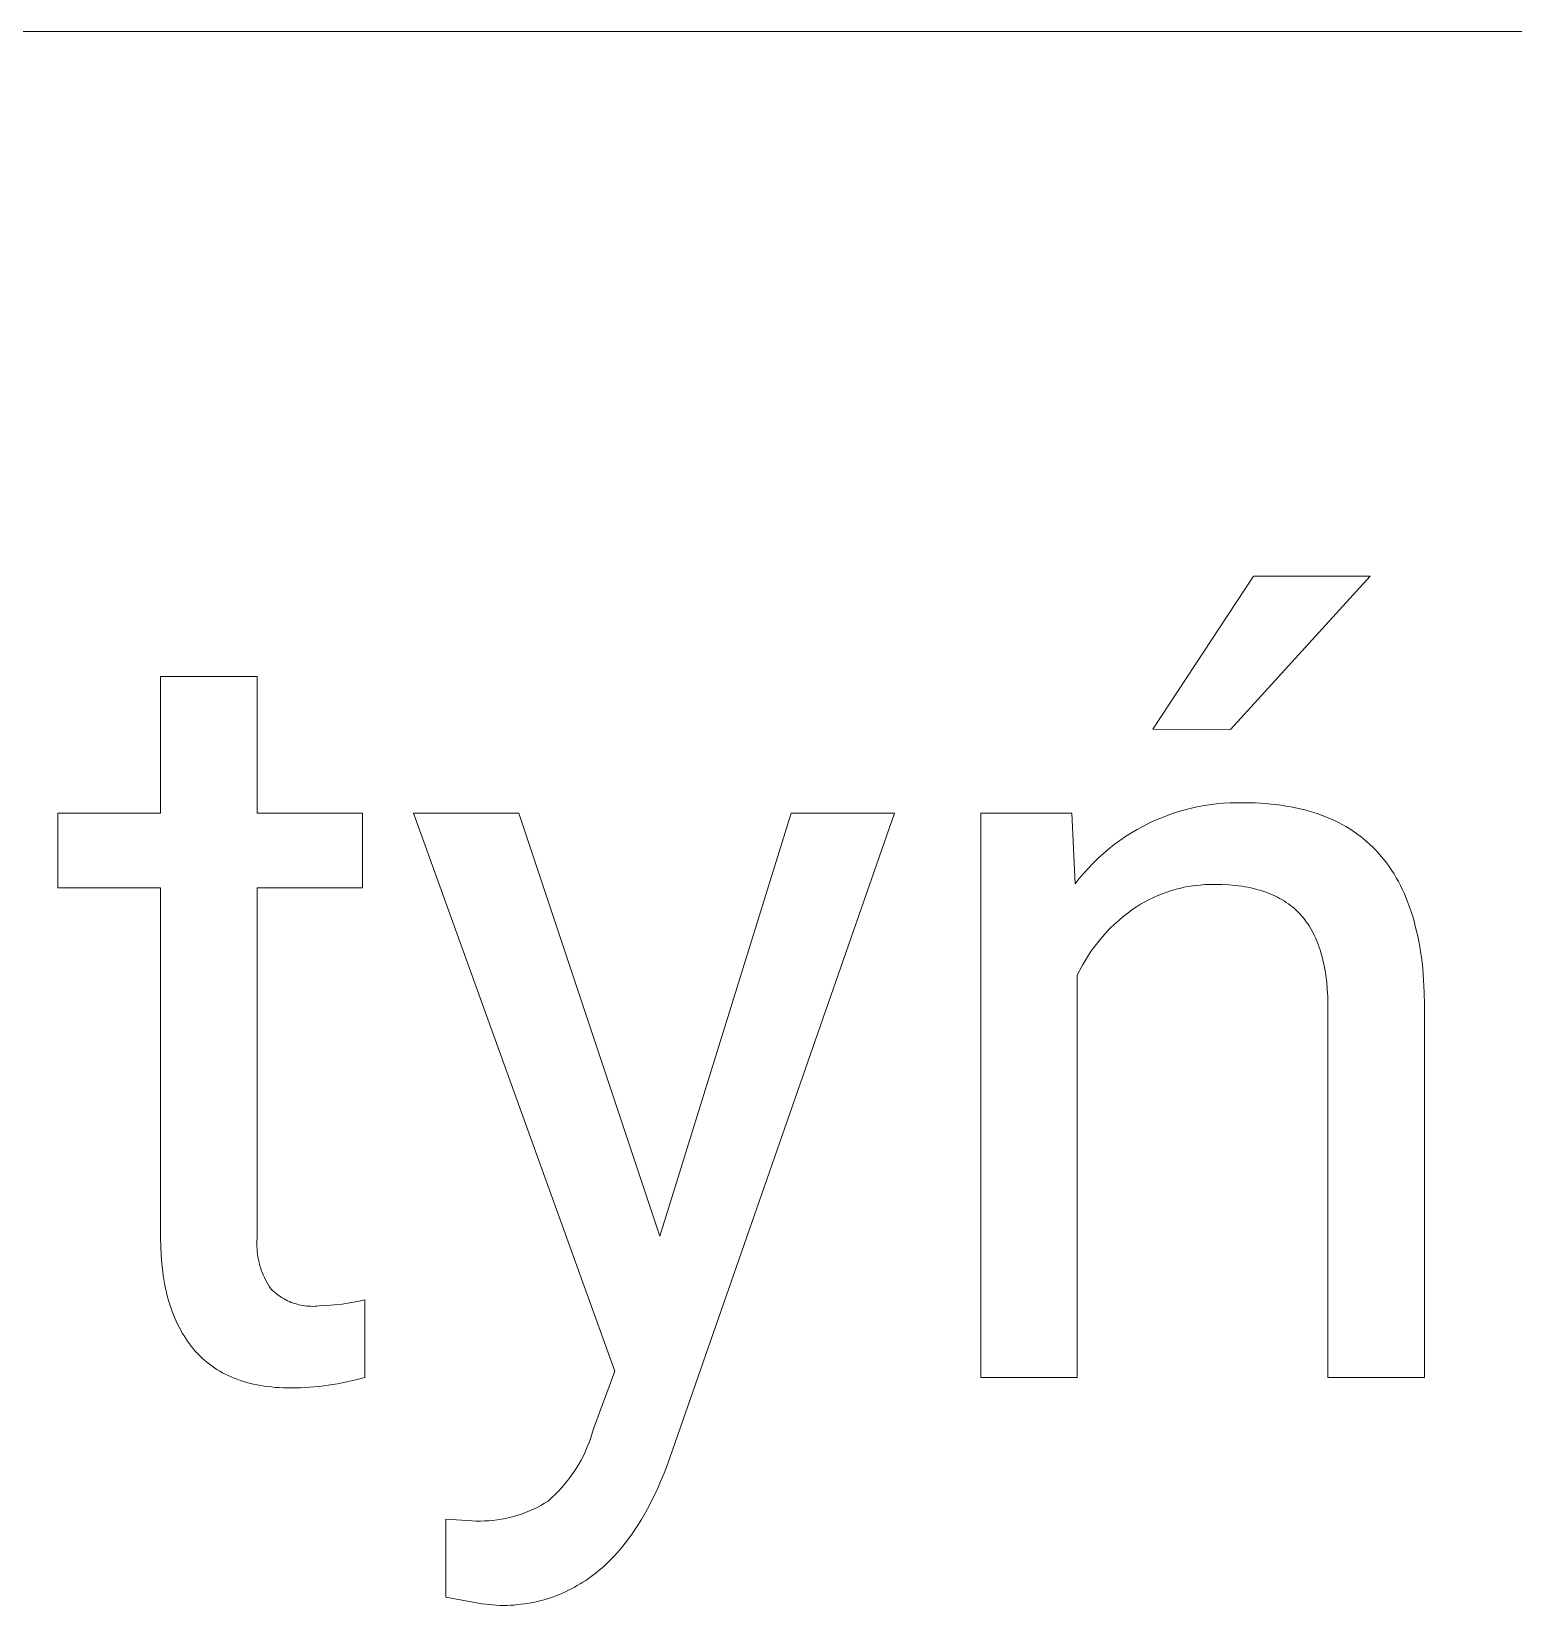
# Model space of a CAD drawing. Header units: millimetres. Extents: x 4001 to 9794, y -321 to 3726.
# Drawn here: x 8723.1 to 8830.2, y 212.5 to 326.2 of the extents above; entities that cross this region are included whole.
import ezdxf

# ---------------------------------------------------------------- set-up
doc = ezdxf.new("R2010")
doc.units = ezdxf.units.MM
doc.header["$MEASUREMENT"] = 0
doc.layers.add('Domyślny', color=7, linetype='Continuous', true_color=0x000000)

msp = doc.modelspace()

# ---------------------------------------------------------------- linework, layer by layer
at = {"layer": 'Domyślny', "color": 18, "lineweight": 15, "true_color": 0x000000}
for p, q in [((9788.8, 326.17), (7605.14, 326.17)), ((8804.09, 275.77), (8811.36, 286.82)), ((8819.79, 286.82), (8809.7, 275.75)), ((8811.36, 286.82), (8819.79, 286.82)), ((8732.44, 269.71), (8732.44, 279.59)), ((8732.44, 279.59), (8739.4, 279.59)), ((8739.4, 279.59), (8739.4, 269.71)), ((8809.7, 275.75), (8804.09, 275.77)), ((8725.01, 264.33), (8725.01, 269.71)), ((8725.01, 269.71), (8732.44, 269.71)), ((8739.4, 269.71), (8747.02, 269.71)), ((8747.02, 269.71), (8747.02, 264.33)), ((8765.25, 229.4), (8750.7, 269.72)), ((8750.7, 269.72), (8758.32, 269.72)), ((8758.32, 269.72), (8768.49, 239.16)), ((8768.49, 239.16), (8777.98, 269.72)), ((8785.44, 269.72), (8769.05, 222.67)), ((8777.98, 269.72), (8785.44, 269.72)), ((8791.67, 228.95), (8791.67, 269.71)), ((8791.67, 269.71), (8798.24, 269.71)), ((8798.24, 269.71), (8798.48, 264.6)), ((8804.79, 269.41), (8805.26, 269.59)), ((8805.26, 269.59), (8805.74, 269.75)), ((8805.74, 269.75), (8806.22, 269.9)), ((8806.22, 269.9), (8806.7, 270.03)), ((8806.7, 270.03), (8807.19, 270.14)), ((8807.19, 270.14), (8807.69, 270.24)), ((8807.69, 270.24), (8808.18, 270.32)), ((8808.18, 270.32), (8808.68, 270.38)), ((8808.68, 270.38), (8809.18, 270.43)), ((8809.18, 270.43), (8809.68, 270.46)), ((8809.68, 270.46), (8810.18, 270.47)), ((8810.18, 270.47), (8810.69, 270.46)), ((8810.69, 270.46), (8811.09, 270.46)), ((8811.09, 270.46), (8811.48, 270.45)), ((8811.48, 270.45), (8811.87, 270.43)), ((8811.87, 270.43), (8812.25, 270.41)), ((8812.25, 270.41), (8812.63, 270.37)), ((8812.63, 270.37), (8812.99, 270.33)), ((8812.99, 270.33), (8813.36, 270.29)), ((8813.36, 270.29), (8813.71, 270.23)), ((8813.71, 270.23), (8814.06, 270.17)), ((8814.06, 270.17), (8814.41, 270.11)), ((8814.41, 270.11), (8814.75, 270.03)), ((8814.75, 270.03), (8815.08, 269.95)), ((8815.08, 269.95), (8815.4, 269.86)), ((8815.4, 269.86), (8815.72, 269.76)), ((8815.72, 269.76), (8816.04, 269.66)), ((8816.04, 269.66), (8816.34, 269.55)), ((8816.34, 269.55), (8816.64, 269.43)), ((8802.55, 268.29), (8802.98, 268.54)), ((8802.98, 268.54), (8803.42, 268.78)), ((8803.42, 268.78), (8803.87, 269.01)), ((8803.87, 269.01), (8804.33, 269.22)), ((8804.33, 269.22), (8804.79, 269.41)), ((8816.64, 269.43), (8816.94, 269.31)), ((8816.94, 269.31), (8817.23, 269.18)), ((8817.23, 269.18), (8817.51, 269.04)), ((8817.51, 269.04), (8817.78, 268.89)), ((8817.78, 268.89), (8818.05, 268.74)), ((8818.05, 268.74), (8818.32, 268.58)), ((8818.32, 268.58), (8818.57, 268.41)), ((8818.57, 268.41), (8818.82, 268.24)), ((8800.91, 267.12), (8801.31, 267.44)), ((8801.31, 267.44), (8801.71, 267.73)), ((8801.71, 267.73), (8802.13, 268.02)), ((8802.13, 268.02), (8802.55, 268.29)), ((8818.82, 268.24), (8819.07, 268.06)), ((8819.07, 268.06), (8819.31, 267.87)), ((8819.31, 267.87), (8819.54, 267.67)), ((8819.54, 267.67), (8819.76, 267.47)), ((8819.76, 267.47), (8819.98, 267.26)), ((8819.98, 267.26), (8820.2, 267.04)), ((8799.45, 265.75), (8799.8, 266.11)), ((8799.8, 266.11), (8800.16, 266.46)), ((8800.16, 266.46), (8800.53, 266.8)), ((8800.53, 266.8), (8800.91, 267.12)), ((8820.2, 267.04), (8820.4, 266.82)), ((8820.4, 266.82), (8820.6, 266.59)), ((8820.6, 266.59), (8820.8, 266.35)), ((8820.8, 266.35), (8820.99, 266.1)), ((8820.99, 266.1), (8821.17, 265.85)), ((8798.48, 264.6), (8798.79, 264.99)), ((8798.79, 264.99), (8799.11, 265.38)), ((8799.11, 265.38), (8799.45, 265.75)), ((8821.17, 265.85), (8821.35, 265.59)), ((8821.35, 265.59), (8821.52, 265.32)), ((8821.52, 265.32), (8821.68, 265.05)), ((8821.68, 265.05), (8821.84, 264.77)), ((8732.44, 264.33), (8725.01, 264.33)), ((8732.44, 239.04), (8732.44, 264.33)), ((8747.02, 264.33), (8739.4, 264.33)), ((8739.4, 264.33), (8739.4, 239.02)), ((8804.46, 263.76), (8804.14, 263.62)), ((8804.79, 263.89), (8804.46, 263.76)), ((8805.12, 264.01), (8804.79, 263.89)), ((8805.45, 264.12), (8805.12, 264.01)), ((8805.79, 264.22), (8805.45, 264.12)), ((8806.13, 264.3), (8805.79, 264.22)), ((8806.47, 264.38), (8806.13, 264.3)), ((8806.82, 264.44), (8806.47, 264.38)), ((8807.16, 264.49), (8806.82, 264.44)), ((8807.51, 264.52), (8807.16, 264.49)), ((8807.86, 264.55), (8807.51, 264.52)), ((8808.21, 264.56), (8807.86, 264.55)), ((8808.57, 264.56), (8808.21, 264.56)), ((8809.08, 264.55), (8808.57, 264.56)), ((8809.58, 264.53), (8809.08, 264.55)), ((8809.82, 264.51), (8809.58, 264.53)), ((8810.06, 264.49), (8809.82, 264.51)), ((8810.29, 264.46), (8810.06, 264.49)), ((8810.52, 264.43), (8810.29, 264.46)), ((8810.74, 264.39), (8810.52, 264.43)), ((8810.96, 264.36), (8810.74, 264.39)), ((8811.18, 264.31), (8810.96, 264.36)), ((8811.39, 264.27), (8811.18, 264.31)), ((8811.6, 264.21), (8811.39, 264.27)), ((8811.8, 264.16), (8811.6, 264.21)), ((8812, 264.1), (8811.8, 264.16)), ((8812.19, 264.03), (8812, 264.1)), ((8812.38, 263.97), (8812.19, 264.03)), ((8812.57, 263.89), (8812.38, 263.97)), ((8812.75, 263.82), (8812.57, 263.89)), ((8812.92, 263.74), (8812.75, 263.82)), ((8821.84, 264.77), (8821.99, 264.48)), ((8821.99, 264.48), (8822.13, 264.18)), ((8822.13, 264.18), (8822.27, 263.88)), ((8822.27, 263.88), (8822.4, 263.57)), ((8802.62, 262.75), (8802.29, 262.5)), ((8802.91, 262.94), (8802.62, 262.75)), ((8803.21, 263.13), (8802.91, 262.94)), ((8803.52, 263.3), (8803.21, 263.13)), ((8803.83, 263.47), (8803.52, 263.3)), ((8804.14, 263.62), (8803.83, 263.47)), ((8813.1, 263.65), (8812.92, 263.74)), ((8813.26, 263.56), (8813.1, 263.65)), ((8813.43, 263.47), (8813.26, 263.56)), ((8813.59, 263.37), (8813.43, 263.47)), ((8813.74, 263.27), (8813.59, 263.37)), ((8813.9, 263.16), (8813.74, 263.27)), ((8814.04, 263.05), (8813.9, 263.16)), ((8814.19, 262.94), (8814.04, 263.05)), ((8814.33, 262.82), (8814.19, 262.94)), ((8814.46, 262.7), (8814.33, 262.82)), ((8814.59, 262.57), (8814.46, 262.7)), ((8822.4, 263.57), (8822.53, 263.25)), ((8822.53, 263.25), (8822.65, 262.93)), ((8822.65, 262.93), (8822.76, 262.6)), ((8801.33, 261.69), (8801.03, 261.4)), ((8801.64, 261.97), (8801.33, 261.69)), ((8801.96, 262.24), (8801.64, 261.97)), ((8802.29, 262.5), (8801.96, 262.24)), ((8814.72, 262.44), (8814.59, 262.57)), ((8814.84, 262.3), (8814.72, 262.44)), ((8814.96, 262.17), (8814.84, 262.3)), ((8815.07, 262.02), (8814.96, 262.17)), ((8815.18, 261.87), (8815.07, 262.02)), ((8815.29, 261.72), (8815.18, 261.87)), ((8815.39, 261.57), (8815.29, 261.72)), ((8815.49, 261.41), (8815.39, 261.57)), ((8822.76, 262.6), (8822.87, 262.26)), ((8822.87, 262.26), (8822.97, 261.91)), ((8822.97, 261.91), (8823.06, 261.56)), ((8823.06, 261.56), (8823.15, 261.2)), ((8800.19, 260.47), (8799.93, 260.14)), ((8800.46, 260.79), (8800.19, 260.47)), ((8800.74, 261.1), (8800.46, 260.79)), ((8801.03, 261.4), (8800.74, 261.1)), ((8815.58, 261.24), (8815.49, 261.41)), ((8815.67, 261.07), (8815.58, 261.24)), ((8815.76, 260.9), (8815.67, 261.07)), ((8815.85, 260.72), (8815.76, 260.9)), ((8815.93, 260.53), (8815.85, 260.72)), ((8816, 260.35), (8815.93, 260.53)), ((8823.15, 261.2), (8823.23, 260.84)), ((8823.23, 260.84), (8823.31, 260.46)), ((8823.31, 260.46), (8823.38, 260.08)), ((8799.45, 259.46), (8799.23, 259.1)), ((8799.68, 259.8), (8799.45, 259.46)), ((8799.93, 260.14), (8799.68, 259.8)), ((8816.07, 260.15), (8816, 260.35)), ((8816.14, 259.96), (8816.07, 260.15)), ((8816.21, 259.76), (8816.14, 259.96)), ((8816.27, 259.55), (8816.21, 259.76)), ((8816.33, 259.34), (8816.27, 259.55)), ((8816.38, 259.13), (8816.33, 259.34)), ((8823.38, 260.08), (8823.44, 259.69)), ((8823.44, 259.69), (8823.5, 259.3)), ((8823.5, 259.3), (8823.59, 258.49)), ((8798.82, 258.38), (8798.63, 258)), ((8799.02, 258.74), (8798.82, 258.38)), ((8799.23, 259.1), (8799.02, 258.74)), ((8816.43, 258.91), (8816.38, 259.13)), ((8816.48, 258.68), (8816.43, 258.91)), ((8816.52, 258.45), (8816.48, 258.68)), ((8816.56, 258.22), (8816.52, 258.45)), ((8816.6, 257.98), (8816.56, 258.22)), ((8823.59, 258.49), (8823.66, 257.65)), ((8798.63, 258), (8798.63, 228.95)), ((8816.66, 257.5), (8816.6, 257.98)), ((8816.7, 256.99), (8816.66, 257.5)), ((8816.73, 256.46), (8816.7, 256.99)), ((8823.66, 257.65), (8823.71, 256.78)), ((8816.74, 255.92), (8816.73, 256.46)), ((8816.74, 228.95), (8816.74, 255.92)), ((8823.71, 256.78), (8823.73, 255.88)), ((8823.73, 255.88), (8823.73, 228.95)), ((8732.45, 238.4), (8732.44, 239.04)), ((8739.4, 239.02), (8739.39, 238.83)), ((8739.39, 238.83), (8739.39, 238.63)), ((8732.47, 237.78), (8732.45, 238.4)), ((8732.52, 237.18), (8732.47, 237.78)), ((8739.39, 238.63), (8739.39, 238.44)), ((8739.39, 238.44), (8739.4, 238.24)), ((8739.4, 238.24), (8739.42, 238.05)), ((8739.42, 238.05), (8739.44, 237.85)), ((8739.44, 237.85), (8739.47, 237.66)), ((8739.47, 237.66), (8739.5, 237.47)), ((8732.59, 236.59), (8732.52, 237.18)), ((8732.63, 236.31), (8732.59, 236.59)), ((8739.5, 237.47), (8739.55, 237.28)), ((8739.55, 237.28), (8739.59, 237.09)), ((8739.59, 237.09), (8739.65, 236.9)), ((8739.65, 236.9), (8739.71, 236.72)), ((8739.71, 236.72), (8739.78, 236.54)), ((8739.78, 236.54), (8739.85, 236.36)), ((8732.67, 236.03), (8732.63, 236.31)), ((8732.72, 235.75), (8732.67, 236.03)), ((8732.77, 235.48), (8732.72, 235.75)), ((8732.83, 235.21), (8732.77, 235.48)), ((8739.85, 236.36), (8739.93, 236.18)), ((8739.93, 236.18), (8740.02, 236)), ((8740.02, 236), (8740.11, 235.83)), ((8740.11, 235.83), (8740.21, 235.66)), ((8740.21, 235.66), (8740.31, 235.5)), ((8740.31, 235.5), (8740.42, 235.34)), ((8732.89, 234.95), (8732.83, 235.21)), ((8732.96, 234.69), (8732.89, 234.95)), ((8733.03, 234.44), (8732.96, 234.69)), ((8733.11, 234.19), (8733.03, 234.44)), ((8740.42, 235.34), (8740.53, 235.23)), ((8740.53, 235.23), (8740.64, 235.14)), ((8740.64, 235.14), (8740.75, 235.04)), ((8740.75, 235.04), (8740.86, 234.95)), ((8740.86, 234.95), (8740.98, 234.87)), ((8740.98, 234.87), (8741.1, 234.78)), ((8741.1, 234.78), (8741.22, 234.71)), ((8741.22, 234.71), (8741.35, 234.63)), ((8741.35, 234.63), (8741.48, 234.56)), ((8741.48, 234.56), (8741.61, 234.5)), ((8741.61, 234.5), (8741.74, 234.44)), ((8741.74, 234.44), (8741.87, 234.38)), ((8741.87, 234.38), (8742.01, 234.33)), ((8742.01, 234.33), (8742.15, 234.29)), ((8742.15, 234.29), (8742.29, 234.24)), ((8742.29, 234.24), (8742.43, 234.21)), ((8742.43, 234.21), (8742.57, 234.18)), ((8744.99, 234.19), (8745.55, 234.26)), ((8745.55, 234.26), (8746.1, 234.34)), ((8746.1, 234.34), (8746.65, 234.44)), ((8746.65, 234.44), (8747.19, 234.56)), ((8747.19, 234.56), (8747.19, 228.95)), ((8733.19, 233.95), (8733.11, 234.19)), ((8733.27, 233.71), (8733.19, 233.95)), ((8733.36, 233.47), (8733.27, 233.71)), ((8733.46, 233.24), (8733.36, 233.47)), ((8733.56, 233.02), (8733.46, 233.24)), ((8742.57, 234.18), (8742.71, 234.15)), ((8742.71, 234.15), (8742.86, 234.13)), ((8742.86, 234.13), (8743, 234.11)), ((8743, 234.11), (8743.15, 234.1)), ((8743.15, 234.1), (8743.29, 234.1)), ((8743.29, 234.1), (8743.44, 234.09)), ((8743.44, 234.09), (8743.59, 234.1)), ((8743.59, 234.1), (8743.73, 234.11)), ((8743.73, 234.11), (8743.88, 234.12)), ((8743.88, 234.12), (8744.43, 234.15)), ((8744.43, 234.15), (8744.99, 234.19)), ((8733.66, 232.8), (8733.56, 233.02)), ((8733.77, 232.58), (8733.66, 232.8)), ((8733.89, 232.37), (8733.77, 232.58)), ((8734, 232.16), (8733.89, 232.37)), ((8734.13, 231.96), (8734, 232.16)), ((8734.25, 231.76), (8734.13, 231.96)), ((8734.39, 231.57), (8734.25, 231.76)), ((8734.52, 231.38), (8734.39, 231.57)), ((8734.66, 231.19), (8734.52, 231.38)), ((8734.81, 231.01), (8734.66, 231.19)), ((8734.96, 230.84), (8734.81, 231.01)), ((8735.12, 230.67), (8734.96, 230.84)), ((8735.27, 230.51), (8735.12, 230.67)), ((8735.44, 230.36), (8735.27, 230.51)), ((8735.61, 230.21), (8735.44, 230.36)), ((8735.78, 230.06), (8735.61, 230.21)), ((8735.96, 229.92), (8735.78, 230.06)), ((8736.14, 229.79), (8735.96, 229.92)), ((8736.32, 229.66), (8736.14, 229.79)), ((8736.51, 229.53), (8736.32, 229.66)), ((8736.71, 229.41), (8736.51, 229.53)), ((8736.91, 229.3), (8736.71, 229.41)), ((8737.11, 229.19), (8736.91, 229.3)), ((8737.32, 229.09), (8737.11, 229.19)), ((8737.53, 229), (8737.32, 229.09)), ((8737.75, 228.91), (8737.53, 229)), ((8737.97, 228.82), (8737.75, 228.91)), ((8738.2, 228.74), (8737.97, 228.82)), ((8738.43, 228.67), (8738.2, 228.74)), ((8738.67, 228.6), (8738.43, 228.67)), ((8738.91, 228.53), (8738.67, 228.6)), ((8739.15, 228.47), (8738.91, 228.53)), ((8745.88, 228.63), (8745.22, 228.5)), ((8746.54, 228.78), (8745.88, 228.63)), ((8747.19, 228.95), (8746.54, 228.78)), ((8763.7, 225.25), (8765.25, 229.4)), ((8798.63, 228.95), (8791.67, 228.95)), ((8823.73, 228.95), (8816.74, 228.95)), ((8739.4, 228.42), (8739.15, 228.47)), ((8739.65, 228.38), (8739.4, 228.42)), ((8739.91, 228.33), (8739.65, 228.38)), ((8740.18, 228.3), (8739.91, 228.33)), ((8740.44, 228.27), (8740.18, 228.3)), ((8740.72, 228.24), (8740.44, 228.27)), ((8740.99, 228.22), (8740.72, 228.24)), ((8741.27, 228.21), (8740.99, 228.22)), ((8741.56, 228.2), (8741.27, 228.21)), ((8741.85, 228.2), (8741.56, 228.2)), ((8742.53, 228.21), (8741.85, 228.2)), ((8743.2, 228.25), (8742.53, 228.21)), ((8743.88, 228.31), (8743.2, 228.25)), ((8744.55, 228.4), (8743.88, 228.31)), ((8745.22, 228.5), (8744.55, 228.4)), ((8763.61, 224.92), (8763.7, 225.25)), ((8763.25, 223.94), (8763.38, 224.26)), ((8763.38, 224.26), (8763.5, 224.59)), ((8763.5, 224.59), (8763.61, 224.92)), ((8762.64, 222.69), (8762.81, 222.99)), ((8762.81, 222.99), (8762.97, 223.3)), ((8762.97, 223.3), (8763.12, 223.62)), ((8763.12, 223.62), (8763.25, 223.94)), ((8761.86, 221.54), (8762.07, 221.82)), ((8762.07, 221.82), (8762.27, 222.1)), ((8762.27, 222.1), (8762.46, 222.39)), ((8762.46, 222.39), (8762.64, 222.69)), ((8768.8, 222.04), (8768.55, 221.43)), ((8769.05, 222.67), (8768.8, 222.04)), ((8760.93, 220.5), (8761.18, 220.75)), ((8761.18, 220.75), (8761.41, 221)), ((8761.41, 221), (8761.64, 221.27)), ((8761.64, 221.27), (8761.86, 221.54)), ((8768.29, 220.85), (8768.02, 220.28)), ((8768.55, 221.43), (8768.29, 220.85)), ((8759.08, 219.31), (8759.36, 219.44)), ((8759.36, 219.44), (8759.63, 219.57)), ((8759.63, 219.57), (8759.9, 219.71)), ((8759.9, 219.71), (8760.16, 219.87)), ((8760.16, 219.87), (8760.42, 220.03)), ((8760.42, 220.03), (8760.68, 220.26)), ((8760.68, 220.26), (8760.93, 220.5)), ((8767.74, 219.73), (8767.46, 219.21)), ((8768.02, 220.28), (8767.74, 219.73)), ((8753.04, 213.08), (8753.04, 218.73)), ((8753.04, 218.73), (8754.93, 218.6)), ((8754.93, 218.6), (8755.23, 218.58)), ((8755.23, 218.58), (8755.53, 218.58)), ((8755.53, 218.58), (8755.84, 218.59)), ((8755.84, 218.59), (8756.14, 218.6)), ((8756.14, 218.6), (8756.44, 218.63)), ((8756.44, 218.63), (8756.75, 218.67)), ((8756.75, 218.67), (8757.05, 218.71)), ((8757.05, 218.71), (8757.34, 218.77)), ((8757.34, 218.77), (8757.64, 218.84)), ((8757.64, 218.84), (8757.93, 218.91)), ((8757.93, 218.91), (8758.23, 219)), ((8758.23, 219), (8758.51, 219.09)), ((8758.51, 219.09), (8758.8, 219.2)), ((8758.8, 219.2), (8759.08, 219.31)), ((8767.16, 218.7), (8766.86, 218.21)), ((8767.46, 219.21), (8767.16, 218.7)), ((8766.22, 217.3), (8766.06, 217.08)), ((8766.54, 217.74), (8766.22, 217.3)), ((8766.86, 218.21), (8766.54, 217.74)), ((8765.21, 216.07), (8765.03, 215.89)), ((8765.38, 216.27), (8765.21, 216.07)), ((8765.55, 216.46), (8765.38, 216.27)), ((8765.73, 216.66), (8765.55, 216.46)), ((8765.89, 216.87), (8765.73, 216.66)), ((8766.06, 217.08), (8765.89, 216.87)), ((8763.92, 214.87), (8763.73, 214.72)), ((8764.11, 215.03), (8763.92, 214.87)), ((8764.3, 215.19), (8764.11, 215.03)), ((8764.49, 215.36), (8764.3, 215.19)), ((8764.67, 215.53), (8764.49, 215.36)), ((8764.85, 215.71), (8764.67, 215.53)), ((8765.03, 215.89), (8764.85, 215.71)), ((8762.32, 213.8), (8762.11, 213.69)), ((8762.53, 213.92), (8762.32, 213.8)), ((8762.74, 214.04), (8762.53, 213.92)), ((8762.94, 214.16), (8762.74, 214.04)), ((8763.14, 214.3), (8762.94, 214.16)), ((8763.34, 214.43), (8763.14, 214.3)), ((8763.54, 214.57), (8763.34, 214.43)), ((8763.73, 214.72), (8763.54, 214.57)), ((8755.64, 212.6), (8753.04, 213.08)), ((8756.95, 212.48), (8755.64, 212.6)), ((8758.71, 212.6), (8758.46, 212.57)), ((8758.95, 212.64), (8758.71, 212.6)), ((8759.19, 212.68), (8758.95, 212.64)), ((8759.43, 212.73), (8759.19, 212.68)), ((8759.66, 212.78), (8759.43, 212.73)), ((8759.9, 212.84), (8759.66, 212.78)), ((8760.13, 212.9), (8759.9, 212.84)), ((8760.36, 212.97), (8760.13, 212.9)), ((8760.59, 213.04), (8760.36, 212.97)), ((8760.81, 213.12), (8760.59, 213.04)), ((8761.03, 213.2), (8760.81, 213.12)), ((8761.25, 213.29), (8761.03, 213.2)), ((8761.47, 213.38), (8761.25, 213.29)), ((8761.69, 213.48), (8761.47, 213.38)), ((8761.9, 213.58), (8761.69, 213.48)), ((8762.11, 213.69), (8761.9, 213.58)), ((8757.21, 212.49), (8756.95, 212.48)), ((8757.46, 212.49), (8757.21, 212.49)), ((8757.72, 212.51), (8757.46, 212.49)), ((8757.97, 212.52), (8757.72, 212.51)), ((8758.22, 212.55), (8757.97, 212.52)), ((8758.46, 212.57), (8758.22, 212.55))]:
    msp.add_line(p, q, dxfattribs=at)

doc.saveas('drawing.dxf')
